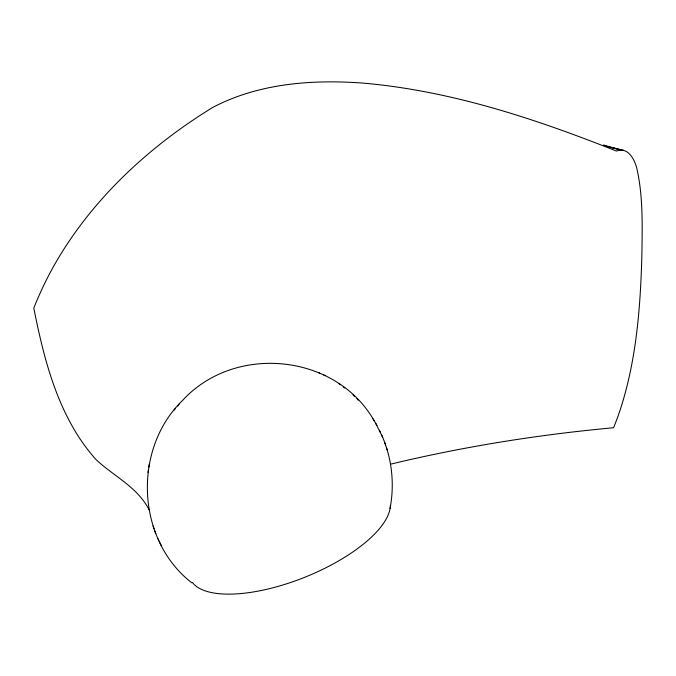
<?xml version="1.0" encoding="UTF-8"?>
<svg xmlns="http://www.w3.org/2000/svg" width="676" height="676" viewBox="0 0 676 676"><rect width="100%" height="100%" fill="white"/><g stroke="black" fill="none" stroke-linecap="round" stroke-linejoin="round"><path stroke-width="1.01" d="M374.25 420.886C335.972 353.379 234.8 343.67 182.782 400.217C132.378 448.889 136.129 539.676 191.807 582.822M147.976 472.363L148.45 469.406M148.813 467.057L149.286 464.125M390.052 508.529C394.742 483.932 391.936 457.88 381.653 435.014M173.994 410.214L175.574 408.363M177.534 406.006L179.055 404.214M391.218 464.015C464.319 446.473 538.721 434.626 613.571 427.731A119.567 41.464 -79.1 0 0 621.236 406.597C636.758 357.266 640.578 305.214 641.904 253.804C642.251 226.409 643.096 198.626 637.536 171.636C635.753 161.75 629.179 146.185 616.461 151.061C535.223 118.714 450.926 90.804 363.358 83.123C312.304 79.329 258.688 83.224 212.653 107.476C147.875 147.233 89.984 200.992 52.762 267.848A300.212 256.635 -58.3 0 0 33.8 308.121C44.43 361.55 58.753 417.836 95.916 459.486C113.669 476.234 137.574 487.033 149.134 509.873M623.542 150.283L606.186 146.329L621.337 150.089L603.465 145.019M318.979 372.806L320.069 373.313M323.821 375.053L325.029 375.619M339.006 383.791L340.383 384.796M343.324 386.917L344.785 387.982M353.007 394.911L354.461 396.339M356.81 398.629L358.322 400.124M375.67 423.294L382.768 437.465M372.966 418.74L376.988 425.491M157.821 538.442L161.327 545.616M379.456 430.206L380.546 432.606M153.038 526.021L154.027 528.767M154.812 530.956L155.793 533.651M384.703 442.408L385.574 445.028M386.359 447.419L387.247 450.081M390.339 505.656A107.18 41.388 -21.9 0 1 302.054 578.335A107.18 41.388 -21.9 0 1 192.457 582.509"/></g></svg>
